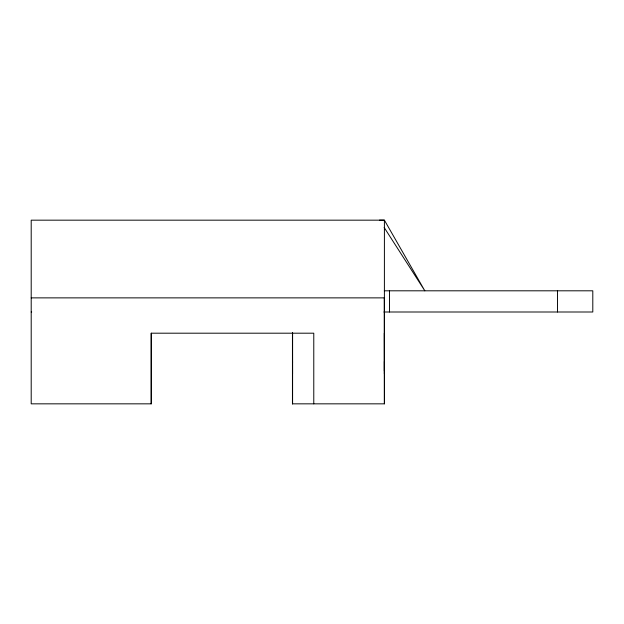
<?xml version="1.0" encoding="UTF-8"?>
<svg xmlns="http://www.w3.org/2000/svg" width="624" height="624" viewBox="0 0 624 624"><rect width="100%" height="100%" fill="white"/><g stroke="black" fill="none" stroke-linecap="round" stroke-linejoin="round"><path stroke-width="0.94" d="M292.531 332.639L292.547 403.837L292.578 333.193M292.562 403.837L292.562 332.709M292.555 362.895L292.555 361.452M292.523 347.88L292.523 345.907L292.562 373.862M384.361 361.452L384.353 370.906M292.445 333.193L292.445 403.837L384.407 403.837L384.29 297.874M384.329 290.807L592.8 290.807L592.8 312L383.924 312M31.2 297.874L384.407 297.874M31.2 312L31.684 312M384.314 333.193L384.368 373.862M379.462 220.163L384.407 220.171L424.827 290.807L384.158 227.471M557.482 290.807L557.482 312M389.509 290.807L389.509 312M384.376 403.837L384.407 220.171L31.2 220.171L31.2 403.837L151.304 403.837L151.304 333.193M313.778 403.837L313.778 333.193L151.156 333.193L151.156 403.837"/></g></svg>
